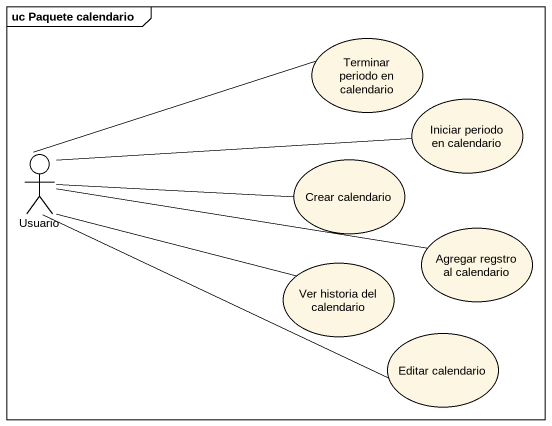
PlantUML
@startuml
mainframe uc Paquete calendario
usecase "Terminar periodo en calendario" as Terminar_periodo_en
usecase "Iniciar periodo en calendario" as Iniciar_periodo_en
actor Usuario
usecase "Crear calendario" as Crear_calendario
usecase "Agregar regstro al calendario" as Agregar_regstro_al
usecase "Ver historia del calendario" as Ver_historia_del_calendario
usecase "Editar calendario" as Editar_calendario
Usuario -right- Terminar_periodo_en
Usuario -right- Iniciar_periodo_en
Usuario -right- Crear_calendario
Usuario -right- Agregar_regstro_al
Usuario -right- Ver_historia_del_calendario
Usuario -right- Editar_calendario
@enduml
